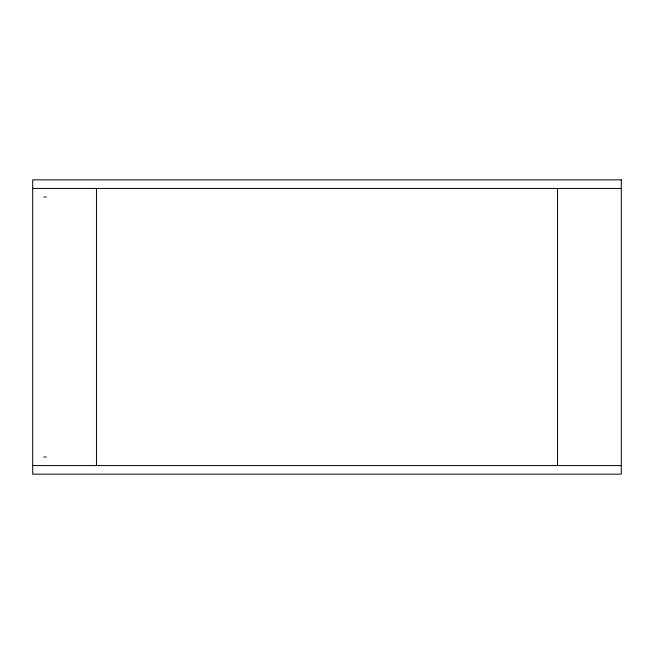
<?xml version="1.0" encoding="UTF-8"?>
<svg xmlns="http://www.w3.org/2000/svg" width="654" height="654" viewBox="0 0 654 654"><rect width="100%" height="100%" fill="white"/><g stroke="black" fill="none" stroke-linecap="round" stroke-linejoin="round"><path stroke-width="0.98" d="M32.7 188.434L621.3 188.434M43.654 197.018L44.537 197.018M45.453 197.018L46.393 197.018M43.654 456.983L44.537 456.983M45.453 456.983L46.393 456.983M32.7 465.566L621.3 465.566M557.535 188.434L557.535 465.566M96.465 188.434L96.465 465.566M621.3 179.85L32.7 179.85L32.7 474.15L621.3 474.15L621.3 179.85"/></g></svg>
